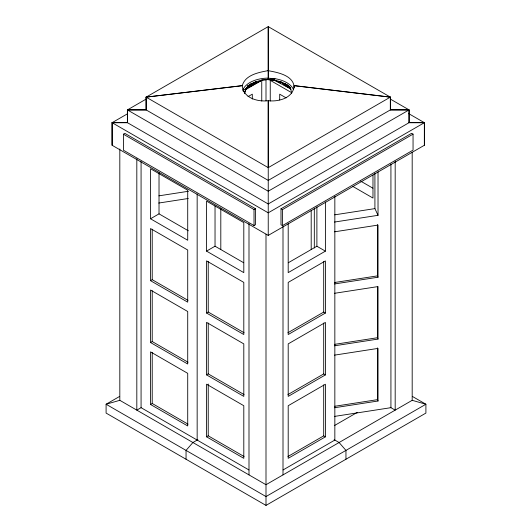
<?xml version="1.0" encoding="UTF-8"?>
<svg xmlns="http://www.w3.org/2000/svg" width="532" height="532" viewBox="0 0 532 532"><rect width="100%" height="100%" fill="white"/><g stroke="black" fill="none" stroke-linecap="round" stroke-linejoin="round"><path stroke-width="0.8" d="M127.414 109.911L146.127 109.911L146.087 97.123L268.234 167.64L268.248 100.701C278.555 101.991 293.312 98.074 294.216 85.692L390.342 97.143L390.342 109.911L268.234 180.408L146.094 109.891L127.381 109.898L127.394 122.666L268.234 203.982L409.055 122.679L424.37 122.679L424.37 145.269L268.234 235.41L112.099 145.269L112.086 122.679L127.394 122.666L127.414 109.911L146.812 98.706M291.689 93.166L290.891 89.675L288.557 86.417L289.973 87.255L284.826 83.624L288.357 85.792C282.499 81.655 275.377 79.734 268.254 79.667L268.234 26.64L390.382 97.123L390.375 109.891L409.055 109.911L409.075 122.666L424.383 122.679L424.37 145.269M294.216 87.88C293.977 75.431 277.857 72.438 268.221 70.703M294.209 87.334L294.216 85.692M242.811 90.852L243.164 89.296A25.995 15.002 -0.2 0 1 268.268 78.118L268.234 26.6L146.127 97.143L146.127 109.911M293.325 89.263A25.995 14.956 0 0 0 274.938 78.689C264.058 80.053 247.566 79.906 244.52 93.319L245.631 89.669L243.164 89.296L244.068 91.976M246.356 87.886L256.557 81.429L247.373 86.955M247.533 86.184L251.703 83.591L247.486 86.157M247.473 86.184L251.703 83.591M246.801 87.354L256.557 81.429M112.099 145.269L112.099 122.679L127.215 113.954M123.404 134.204L124.847 133.366L255.46 208.704L255.473 224.717L254.03 225.548L123.417 150.21L123.404 134.204L254.017 209.542L254.03 225.548M245.385 88.91L252.567 84.774M245.212 89.881L261.751 80.332L261.751 101.053M248.018 96.644L252.314 94.171L252.314 99.092M150.516 218.772L187.716 240.251L187.716 190.223L150.516 168.744L150.516 218.772L159.021 213.864L188.355 230.795M268.234 167.647L390.342 97.143M254.017 209.542L255.46 208.704M150.516 280.677L187.716 302.156L187.716 250.02L150.516 228.541L150.516 280.677L152.219 279.692L187.989 300.347M206.529 251.111L243.802 272.63L243.802 222.609L206.529 201.089L206.529 251.111L215.034 246.203L243.709 262.755M280.996 208.79L411.608 133.306L413.051 134.137L413.051 150.137L282.432 225.621L280.996 224.783L280.996 208.79L282.432 209.621L282.432 225.621M282.432 209.621L413.051 134.137M288.271 262.761L316.892 246.243L325.398 251.151L325.398 201.947M150.516 342.528L187.716 364.008L187.716 311.506L150.516 290.026L150.516 342.528L152.219 341.551L187.989 362.199M206.529 313.016L243.802 334.535L243.802 282.399L206.529 260.88L206.529 313.016L208.231 312.038L244.075 332.726M325.398 251.151L288.198 272.63L288.198 223.427M119.653 396.407L106.094 404.24L106.094 413.078L266 505.4L425.906 413.078L425.906 404.24L412.347 396.407M248.936 469.956L141.073 407.678L136.817 410.139L136.817 158.769M150.516 404.466L187.716 425.946L187.716 373.338L150.516 351.858L150.516 404.466L152.219 403.482L187.989 424.137M206.529 374.874L243.802 396.393L243.802 343.891L206.529 322.372L206.529 374.874L208.231 373.89L244.075 394.578M287.925 332.726L323.695 312.078L325.398 313.062L325.398 260.926L288.198 282.399L288.198 334.535L325.398 313.062M197.871 439.658L192.91 442.518L186.047 450.398L186.047 459.242M206.529 436.805L243.802 458.325L243.802 405.717L206.529 384.197L206.529 436.805L208.231 435.821L244.075 456.516M287.925 394.584L323.695 373.929L325.398 374.914L325.398 322.412L288.198 343.891L288.198 396.393L325.398 374.914M334.309 425.647L357.324 412.36M287.925 456.516L323.695 435.868L325.398 436.845L325.398 384.237L288.198 405.717L288.198 458.325L325.398 436.845M283.064 469.956L334.841 440.064L334.841 196.408M412.187 400.317L266 484.719L119.813 400.317L106.094 404.24L266 496.562L425.906 404.24L412.187 400.317L412.187 152.272M245.478 89.117L262.21 80.066L254.03 84.003M268.234 70.623C258.685 72.399 245.205 74.879 242.253 85.705L146.127 97.143M158.902 195.836L188.468 191.267M158.729 203.051L188.295 198.483M334.675 214.835L374.914 208.611L378.026 215.314L334.502 222.05M334.502 231.819L378.026 225.083L378.026 277.219L334.502 283.955M334.701 282.485L377.407 275.882L378.026 277.219M334.502 293.305L378.026 286.575L378.026 339.077L334.502 345.807M334.701 344.337L377.407 337.734L378.026 339.077M334.502 355.137L378.026 348.4L378.026 401.008L334.502 407.745M334.701 406.275L377.407 399.665L378.026 401.008M334.688 416.383L390.927 407.678L390.927 164.029M146.087 97.123L242.253 85.625C243.117 98.028 257.9 102.064 268.248 100.701L268.234 235.41M261.651 79.966L268.281 79.594L274.04 79.96M390.375 109.891L409.088 109.898L409.055 122.679M112.099 122.679L127.414 122.679M268.214 78.184L274.938 78.689L274.319 80.133L268.261 79.647L268.268 78.118M294.216 85.625L390.382 97.123M280.264 82.972L274.319 80.133L291.044 89.163M390.402 99.118L409.088 109.898L268.234 191.221L127.381 109.898M408.556 113.535L424.383 122.679L268.234 212.827L112.086 122.679M283.955 84.807L288.264 87.295M291.815 92.787L270.249 80.332L270.249 101.053M286.143 97.895L279.692 94.171L279.692 99.91M360.736 181.166L372.899 188.188M352.949 186.493L372.979 198.057L372.979 175.095M390.222 407.273L395.183 410.139L395.183 161.263M334.129 439.658L339.09 442.518L345.953 450.398L345.953 459.242M288.557 86.417L289.967 87.261M290.166 87.926L279.972 81.482L289.867 87.428M279.972 81.482L290.419 87.82M284.826 83.624L288.304 85.785M378.026 171.849L378.026 215.314M377.407 224.571L377.407 275.882M377.407 286.874L377.407 337.734M377.407 347.881L377.407 399.665M374.914 173.346L374.914 208.611M323.695 261.598L323.695 312.078M323.695 323.07L323.695 373.929M323.695 384.902L323.695 435.868M316.892 206.882L316.892 246.243M314.312 208.198L314.312 247.978M311.193 210.606L311.193 249.561M283.004 226.027L283.004 474.903M266 79.215L266 100.781M266 234.18L266 505.4M248.996 223.533L248.996 474.903M220.807 208.803L220.807 249.408M215.034 206.017L215.034 246.203M208.231 261.558L208.231 312.038M208.231 323.03L208.231 373.89M208.231 384.038L208.231 435.821M197.159 193.921L197.159 440.064M159.021 172.86L159.021 213.864M152.219 229.212L152.219 279.692M152.219 290.685L152.219 341.551M152.219 352.517L152.219 403.482M141.073 161.542L141.073 407.678M119.813 148.953L119.813 400.317"/></g></svg>
